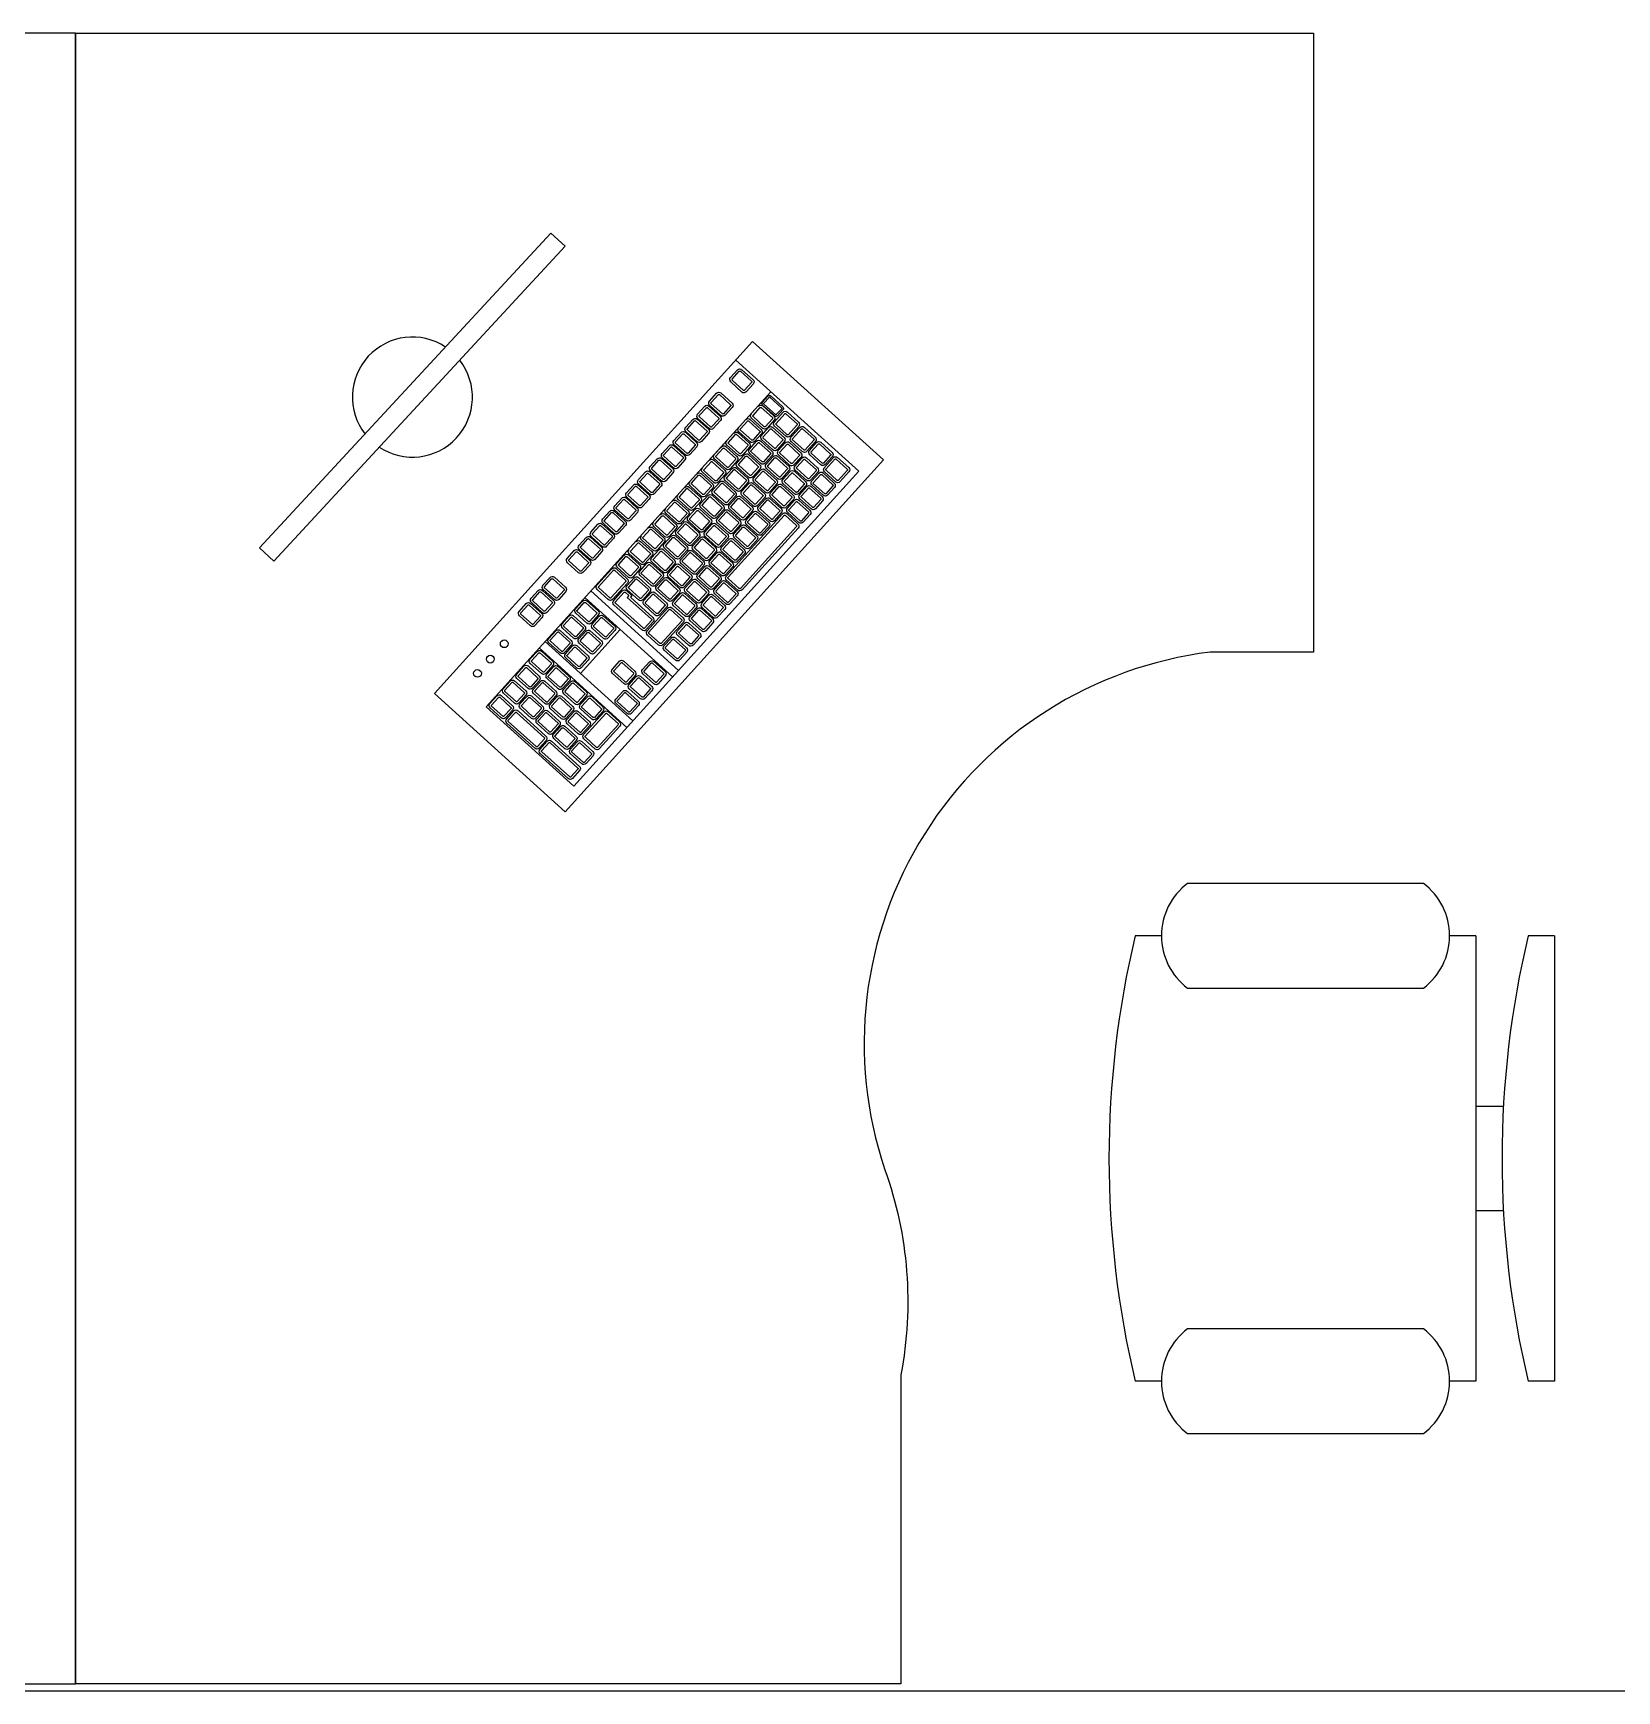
# Model space of a CAD drawing. Header units: millimetres. Extents: x -11 to 211, y -5 to 120.
# Drawn here: x 161.136 to 162.671, y 49.196 to 50.803 of the extents above; entities that cross this region are included whole.
import ezdxf

# ---------------------------------------------------------------- set-up
doc = ezdxf.new("R2010")
doc.units = ezdxf.units.MM
doc.header["$LTSCALE"] = 0.1
doc.header["$MEASUREMENT"] = 0
doc.linetypes.add('CONTINU', pattern=[0])
for name, color, linetype in [('A_EQPM', 8, 'CONTINUOUS'), ('A_EQPM_Mobilier', 150, 'CONTINUOUS'), ('A_MUR_CLOIS', 7, 'CONTINU')]:
    doc.layers.add(name, color=color, linetype=linetype)

# ---------------------------------------------------------------- blocks, each defined once
blk = doc.blocks.new('Chaise de bureau')
at = {"layer": 'A_EQPM', "linetype": 'Continuous'}
for p, q in [((-8.5, 0), (-8.5, -1)), ((-8.5, 0), (8.5, 0)), ((8.5, 0), (8.5, -1)), ((-2, -3), (-2, -1.9355)), ((2, -1.9576), (2, -3)), ((-8.5, -3), (-8.5, -4)), ((-8.5, -3), (8.5, -3)), ((8.5, -3), (8.5, -4)), ((-10.5, -5), (-10.5, -14)), ((-6.5, -14), (-6.5, -5)), ((6.5, -5), (6.5, -14)), ((10.5, -14), (10.5, -5)), ((-8.5, -15), (-8.5, -16)), ((8.5, -15), (8.5, -16))]:
    blk.add_line(p, q, dxfattribs=at)
for centre, radius, start, end in [((0, 34.625), 36.625, 256.5803, 283.4197), ((-8.5, -6.5), 2.5, 36.8699, 143.1301), ((8.5, -6.5), 2.5, 36.8699, 143.1301), ((-8.5, -12.5), 2.5, 216.8699, 323.1301), ((8.5, -12.5), 2.5, 216.8699, 323.1301), ((0, 19.625), 36.625, 256.5803, 283.4197)]:
    blk.add_arc(centre, radius, start, end, dxfattribs=at)

msp = doc.modelspace()

# ---------------------------------------------------------------- linework, layer by layer
at = {"layer": 'A_EQPM_Mobilier', "color": 8, "linetype": 'Continuous'}
for p, q in [((161.1769, 50.8028), (161.1769, 49.2028)), ((161.817, 50.4859), (161.9361, 50.3782)), ((161.5748, 50.1499), (161.851, 50.4552)), ((161.8079, 50.4492), (161.8078, 50.4491)), ((161.9361, 50.3782), (161.6599, 50.0729)), ((161.6763, 50.2621), (161.7614, 50.1851)), ((161.6706, 50.2558), (161.7557, 50.1788)), ((161.632, 50.2131), (161.7171, 50.1362)), ((161.6263, 50.2069), (161.7114, 50.1299)), ((161.6599, 50.0729), (161.5748, 50.1499))]:
    msp.add_line(p, q, dxfattribs=at)
for points in [[(160.0769, 50.2028, -0.474802), (160.3925, 49.701, 0.134676), (160.3769, 49.5024), (160.3769, 49.2028), (161.1769, 49.2028), (161.1769, 50.8028), (159.9769, 50.8028), (159.9769, 50.2028)], [(161.8228, 50.4766), (161.8336, 50.4669, -0.414214), (161.8338, 50.4627), (161.827, 50.4551, -0.414214), (161.8228, 50.4549), (161.812, 50.4647, -0.414214), (161.8118, 50.4689), (161.8186, 50.4764, -0.414214)], [(161.8214, 50.475), (161.8322, 50.4653, -0.414214), (161.8322, 50.4641), (161.8254, 50.4566, -0.414214), (161.8243, 50.4565), (161.8134, 50.4663, -0.414214), (161.8134, 50.4674), (161.8202, 50.475, -0.414214)], [(161.8024, 50.454), (161.8133, 50.4442, -0.414214), (161.8135, 50.44), (161.8066, 50.4325, -0.414214), (161.8024, 50.4322), (161.7916, 50.442, -0.414214), (161.7914, 50.4462), (161.7982, 50.4538, -0.414214)], [(161.7909, 50.4413), (161.8018, 50.4315, -0.414214), (161.802, 50.4273), (161.7951, 50.4197, -0.414214), (161.791, 50.4195), (161.7801, 50.4293, -0.414214), (161.7799, 50.4335), (161.7868, 50.4411, -0.414214)], [(161.7895, 50.4397), (161.8003, 50.4299, -0.414214), (161.8004, 50.4287), (161.7935, 50.4212, -0.414214), (161.7924, 50.4211), (161.7816, 50.4309, -0.414214), (161.7815, 50.4321), (161.7884, 50.4396, -0.414214)], [(161.801, 50.4524), (161.8118, 50.4426, -0.414214), (161.8119, 50.4414), (161.805, 50.4339, -0.414214), (161.8039, 50.4338), (161.7931, 50.4436, -0.414214), (161.793, 50.4448), (161.7998, 50.4523, -0.414214)], [(161.8416, 50.4398), (161.8524, 50.4301, -0.414214), (161.8524, 50.4289), (161.8456, 50.4214, -0.414214), (161.8445, 50.4213), (161.8337, 50.4311, -0.414214), (161.8336, 50.4322), (161.8404, 50.4398, -0.414214)], [(161.8511, 50.451), (161.8624, 50.4407, -0.414214), (161.8626, 50.4376), (161.8574, 50.4319, -0.414214), (161.8543, 50.4318), (161.8429, 50.442, -0.414214), (161.8428, 50.4452), (161.8479, 50.4508, -0.414214)], [(161.85, 50.4498), (161.8613, 50.4395, -0.414214), (161.8614, 50.4387), (161.8562, 50.433, -0.414214), (161.8554, 50.433), (161.844, 50.4432, -0.414214), (161.844, 50.4441), (161.8491, 50.4497, -0.414214)], [(161.7795, 50.4286), (161.7903, 50.4188, -0.414214), (161.7905, 50.4146), (161.7837, 50.407, -0.414214), (161.7795, 50.4068), (161.7686, 50.4166, -0.414214), (161.7684, 50.4208), (161.7753, 50.4283, -0.414214)], [(161.778, 50.427), (161.7888, 50.4172, -0.414214), (161.7889, 50.416), (161.7821, 50.4085, -0.414214), (161.7809, 50.4084), (161.7701, 50.4182, -0.414214), (161.77, 50.4194), (161.7769, 50.4269, -0.414214)], [(161.8294, 50.4268), (161.8402, 50.4171, -0.414214), (161.8402, 50.4159), (161.8334, 50.4084, -0.414214), (161.8323, 50.4083), (161.8214, 50.4181, -0.414214), (161.8214, 50.4192), (161.8282, 50.4268, -0.414214)], [(161.8529, 50.4206), (161.8637, 50.4108, -0.414214), (161.8639, 50.4066), (161.8571, 50.399, -0.414214), (161.8529, 50.3988), (161.8421, 50.4086, -0.414214), (161.8419, 50.4128), (161.8487, 50.4204, -0.414214)], [(161.8669, 50.4355), (161.8777, 50.4258, -0.414214), (161.8779, 50.4216), (161.8695, 50.4122, -0.414214), (161.8653, 50.412), (161.8545, 50.4218, -0.414214), (161.8543, 50.426), (161.8627, 50.4353, -0.414214)], [(161.8654, 50.4339), (161.8763, 50.4242, -0.414214), (161.8763, 50.423), (161.8679, 50.4137, -0.414214), (161.8667, 50.4136), (161.8559, 50.4234, -0.414214), (161.8559, 50.4245), (161.8643, 50.4339, -0.414214)], [(161.8831, 50.4208), (161.8939, 50.4111, -0.414214), (161.8942, 50.4069), (161.8856, 50.3974, -0.414214), (161.8814, 50.3972), (161.8706, 50.407, -0.414214), (161.8704, 50.4112), (161.8789, 50.4206, -0.414214)], [(161.768, 50.4159), (161.7788, 50.4061, -0.414214), (161.779, 50.4019), (161.7722, 50.3943, -0.414214), (161.768, 50.3941), (161.7572, 50.4039, -0.414214), (161.7569, 50.4081), (161.7638, 50.4156, -0.414214)], [(161.7665, 50.4143), (161.7773, 50.4045, -0.414214), (161.7774, 50.4033), (161.7706, 50.3958, -0.414214), (161.7694, 50.3957), (161.7586, 50.4055, -0.414214), (161.7585, 50.4066), (161.7654, 50.4142, -0.414214)], [(161.8177, 50.4138), (161.8285, 50.404, -0.414214), (161.8285, 50.4028), (161.8217, 50.3953, -0.414214), (161.8206, 50.3952), (161.8098, 50.405, -0.414214), (161.8097, 50.4061), (161.8165, 50.4137, -0.414214)], [(161.8412, 50.4074), (161.852, 50.3976, -0.414214), (161.8522, 50.3935), (161.8454, 50.3859, -0.414214), (161.8412, 50.3857), (161.8304, 50.3955, -0.414214), (161.8302, 50.3997), (161.837, 50.4072, -0.414214)], [(161.8397, 50.4058), (161.8505, 50.396, -0.414214), (161.8506, 50.3949), (161.8438, 50.3874, -0.414214), (161.8426, 50.3873), (161.8318, 50.3971, -0.414214), (161.8318, 50.3982), (161.8386, 50.4058, -0.414214)], [(161.8515, 50.419), (161.8623, 50.4092, -0.414214), (161.8623, 50.408), (161.8555, 50.4005, -0.414214), (161.8544, 50.4004), (161.8435, 50.4102, -0.414214), (161.8435, 50.4114), (161.8503, 50.4189, -0.414214)], [(161.8691, 50.4059), (161.88, 50.3961, -0.414214), (161.8802, 50.3919), (161.8733, 50.3844, -0.414214), (161.8691, 50.3841), (161.8583, 50.3939, -0.414214), (161.8581, 50.3981), (161.8649, 50.4057, -0.414214)], [(161.8817, 50.4192), (161.8925, 50.4095, -0.414214), (161.8926, 50.4083), (161.884, 50.3989, -0.414214), (161.8829, 50.3988), (161.872, 50.4086, -0.414214), (161.872, 50.4097), (161.8805, 50.4192, -0.414214)], [(161.8994, 50.4062), (161.9102, 50.3964, -0.414214), (161.9104, 50.3922), (161.9036, 50.3846, -0.414214), (161.8994, 50.3844), (161.8886, 50.3942, -0.414214), (161.8884, 50.3984), (161.8952, 50.4059, -0.414214)], [(161.8979, 50.4046), (161.9087, 50.3948, -0.414214), (161.9088, 50.3936), (161.902, 50.3861, -0.414214), (161.9008, 50.386), (161.89, 50.3958, -0.414214), (161.89, 50.397), (161.8968, 50.4045, -0.414214)], [(161.745, 50.3904), (161.7558, 50.3807, -0.414214), (161.756, 50.3765), (161.7492, 50.3689, -0.414214), (161.745, 50.3687), (161.7342, 50.3785, -0.414214), (161.734, 50.3827), (161.7408, 50.3902, -0.414214)], [(161.7435, 50.3888), (161.7543, 50.3791, -0.414214), (161.7544, 50.3779), (161.7476, 50.3704, -0.414214), (161.7464, 50.3703), (161.7356, 50.3801, -0.414214), (161.7356, 50.3812), (161.7424, 50.3888, -0.414214)], [(161.7565, 50.4031), (161.7673, 50.3934, -0.414214), (161.7675, 50.3892), (161.7607, 50.3816, -0.414214), (161.7565, 50.3814), (161.7457, 50.3912, -0.414214), (161.7455, 50.3954), (161.7523, 50.4029, -0.414214)], [(161.755, 50.4015), (161.7658, 50.3918, -0.414214), (161.7659, 50.3906), (161.7591, 50.3831, -0.414214), (161.7579, 50.383), (161.7471, 50.3928, -0.414214), (161.7471, 50.3939), (161.7539, 50.4015, -0.414214)], [(161.8072, 50.4021), (161.818, 50.3924, -0.414214), (161.8182, 50.3882), (161.8114, 50.3806, -0.414214), (161.8072, 50.3804), (161.7964, 50.3902, -0.414214), (161.7961, 50.3944), (161.803, 50.4019, -0.414214)], [(161.8057, 50.4005), (161.8165, 50.3908, -0.414214), (161.8166, 50.3896), (161.8098, 50.3821, -0.414214), (161.8086, 50.382), (161.7978, 50.3918, -0.414214), (161.7977, 50.3929), (161.8046, 50.4005, -0.414214)], [(161.8293, 50.3943), (161.8401, 50.3845, -0.414214), (161.8403, 50.3803), (161.8335, 50.3727, -0.414214), (161.8293, 50.3725), (161.8184, 50.3823, -0.414214), (161.8182, 50.3865), (161.8251, 50.394, -0.414214)], [(161.8278, 50.3927), (161.8386, 50.3829, -0.414214), (161.8387, 50.3817), (161.8319, 50.3742, -0.414214), (161.8307, 50.3741), (161.8199, 50.3839, -0.414214), (161.8198, 50.385), (161.8267, 50.3926, -0.414214)], [(161.8574, 50.3927), (161.8682, 50.383, -0.414214), (161.8684, 50.3788), (161.8616, 50.3712, -0.414214), (161.8574, 50.371), (161.8466, 50.3808, -0.414214), (161.8464, 50.385), (161.8532, 50.3925, -0.414214)], [(161.856, 50.3911), (161.8668, 50.3814, -0.414214), (161.8668, 50.3802), (161.86, 50.3727, -0.414214), (161.8589, 50.3726), (161.8481, 50.3824, -0.414214), (161.848, 50.3835), (161.8548, 50.3911, -0.414214)], [(161.8677, 50.4043), (161.8785, 50.3945, -0.414214), (161.8786, 50.3933), (161.8717, 50.3858, -0.414214), (161.8706, 50.3857), (161.8598, 50.3955, -0.414214), (161.8597, 50.3967), (161.8665, 50.4042, -0.414214)], [(161.8854, 50.3912), (161.8962, 50.3814, -0.414214), (161.8964, 50.3772), (161.8896, 50.3697, -0.414214), (161.8854, 50.3695), (161.8746, 50.3792, -0.414214), (161.8744, 50.3834), (161.8812, 50.391, -0.414214)], [(161.8839, 50.3896), (161.8947, 50.3798, -0.414214), (161.8948, 50.3787), (161.888, 50.3711, -0.414214), (161.8868, 50.3711), (161.876, 50.3808, -0.414214), (161.876, 50.382), (161.8828, 50.3895, -0.414214)], [(161.9156, 50.3915), (161.9264, 50.3817, -0.414214), (161.9266, 50.3775), (161.9179, 50.3679, -0.414214), (161.9138, 50.3677), (161.9029, 50.3775, -0.414214), (161.9027, 50.3816), (161.9114, 50.3913, -0.414214)], [(161.9142, 50.3899), (161.925, 50.3801, -0.414214), (161.925, 50.3789), (161.9163, 50.3693, -0.414214), (161.9152, 50.3693), (161.9044, 50.3791, -0.414214), (161.9043, 50.3802), (161.913, 50.3898, -0.414214)], [(161.7335, 50.3777), (161.7443, 50.368, -0.414214), (161.7445, 50.3638), (161.7377, 50.3562, -0.414214), (161.7335, 50.356), (161.7227, 50.3658, -0.414214), (161.7225, 50.37), (161.7293, 50.3775, -0.414214)], [(161.732, 50.3761), (161.7429, 50.3664, -0.414214), (161.7429, 50.3652), (161.7361, 50.3577, -0.414214), (161.7349, 50.3576), (161.7241, 50.3674, -0.414214), (161.7241, 50.3685), (161.7309, 50.3761, -0.414214)], [(161.7821, 50.3742), (161.7929, 50.3644, -0.414214), (161.7929, 50.3633), (161.7861, 50.3558, -0.414214), (161.785, 50.3557), (161.7742, 50.3655, -0.414214), (161.7741, 50.3666), (161.7809, 50.3742, -0.414214)], [(161.794, 50.3874), (161.8048, 50.3777, -0.414214), (161.8049, 50.3765), (161.7981, 50.369, -0.414214), (161.7969, 50.3689), (161.7861, 50.3787, -0.414214), (161.7861, 50.3798), (161.7929, 50.3874, -0.414214)], [(161.8175, 50.3811), (161.8283, 50.3713, -0.414214), (161.8286, 50.3671), (161.8217, 50.3596, -0.414214), (161.8175, 50.3594), (161.8067, 50.3692, -0.414214), (161.8065, 50.3734), (161.8133, 50.3809, -0.414214)], [(161.8161, 50.3795), (161.8269, 50.3697, -0.414214), (161.827, 50.3686), (161.8201, 50.361, -0.414214), (161.819, 50.361), (161.8082, 50.3708, -0.414214), (161.8081, 50.3719), (161.8149, 50.3795, -0.414214)], [(161.8455, 50.3796), (161.8563, 50.3698, -0.414214), (161.8565, 50.3656), (161.8497, 50.358, -0.414214), (161.8455, 50.3578), (161.8347, 50.3676, -0.414214), (161.8345, 50.3718), (161.8413, 50.3794, -0.414214)], [(161.844, 50.378), (161.8549, 50.3682, -0.414214), (161.8549, 50.367), (161.8481, 50.3595, -0.414214), (161.8469, 50.3594), (161.8361, 50.3692, -0.414214), (161.8361, 50.3704), (161.8429, 50.3779, -0.414214)], [(161.8737, 50.3781), (161.8845, 50.3683, -0.414214), (161.8847, 50.3641), (161.8779, 50.3565, -0.414214), (161.8737, 50.3563), (161.8628, 50.3661, -0.414214), (161.8626, 50.3703), (161.8695, 50.3778, -0.414214)], [(161.8722, 50.3764), (161.883, 50.3667, -0.414214), (161.8831, 50.3655), (161.8763, 50.358, -0.414214), (161.8751, 50.3579), (161.8643, 50.3677, -0.414214), (161.8642, 50.3688), (161.8711, 50.3764, -0.414214)], [(161.9016, 50.3765), (161.9124, 50.3667, -0.414214), (161.9126, 50.3625), (161.9058, 50.355, -0.414214), (161.9016, 50.3548), (161.8908, 50.3645, -0.414214), (161.8906, 50.3687), (161.8974, 50.3763, -0.414214)], [(161.9002, 50.3749), (161.911, 50.3651, -0.414214), (161.911, 50.364), (161.9042, 50.3564, -0.414214), (161.9031, 50.3564), (161.8923, 50.3661, -0.414214), (161.8922, 50.3673), (161.899, 50.3748, -0.414214)], [(161.722, 50.365), (161.7328, 50.3553, -0.414214), (161.733, 50.3511), (161.7262, 50.3435, -0.414214), (161.722, 50.3433), (161.7112, 50.3531, -0.414214), (161.711, 50.3573), (161.7178, 50.3648, -0.414214)], [(161.7205, 50.3634), (161.7314, 50.3536, -0.414214), (161.7314, 50.3525), (161.7246, 50.345, -0.414214), (161.7234, 50.3449), (161.7126, 50.3547, -0.414214), (161.7126, 50.3558), (161.7194, 50.3634, -0.414214)], [(161.7704, 50.3611), (161.7812, 50.3514, -0.414214), (161.7813, 50.3502), (161.7744, 50.3427, -0.414214), (161.7733, 50.3426), (161.7625, 50.3524, -0.414214), (161.7624, 50.3535), (161.7692, 50.3611, -0.414214)], [(161.8056, 50.3679), (161.8164, 50.3582, -0.414214), (161.8166, 50.354), (161.8098, 50.3464, -0.414214), (161.8056, 50.3462), (161.7948, 50.356, -0.414214), (161.7946, 50.3602), (161.8014, 50.3677, -0.414214)], [(161.8042, 50.3663), (161.815, 50.3566, -0.414214), (161.815, 50.3554), (161.8082, 50.3479, -0.414214), (161.8071, 50.3478), (161.7963, 50.3576, -0.414214), (161.7962, 50.3587), (161.803, 50.3663, -0.414214)], [(161.8338, 50.3664), (161.8446, 50.3567, -0.414214), (161.8448, 50.3525), (161.838, 50.3449, -0.414214), (161.8338, 50.3447), (161.823, 50.3545, -0.414214), (161.8228, 50.3587), (161.8296, 50.3662, -0.414214)], [(161.8323, 50.3648), (161.8431, 50.355, -0.414214), (161.8432, 50.3539), (161.8364, 50.3464, -0.414214), (161.8352, 50.3463), (161.8244, 50.3561, -0.414214), (161.8244, 50.3572), (161.8312, 50.3648, -0.414214)], [(161.8617, 50.3649), (161.8726, 50.3551, -0.414214), (161.8728, 50.3509), (161.8659, 50.3434, -0.414214), (161.8617, 50.3431), (161.8509, 50.3529, -0.414214), (161.8507, 50.3571), (161.8575, 50.3647, -0.414214)], [(161.8603, 50.3633), (161.8711, 50.3535, -0.414214), (161.8712, 50.3524), (161.8643, 50.3448, -0.414214), (161.8632, 50.3447), (161.8524, 50.3545, -0.414214), (161.8523, 50.3557), (161.8591, 50.3632, -0.414214)], [(161.8899, 50.3634), (161.9007, 50.3536, -0.414214), (161.9009, 50.3494), (161.8941, 50.3418, -0.414214), (161.8899, 50.3416), (161.8791, 50.3514, -0.414214), (161.8789, 50.3556), (161.8857, 50.3632, -0.414214)], [(161.8884, 50.3618), (161.8993, 50.352, -0.414214), (161.8993, 50.3508), (161.8925, 50.3433, -0.414214), (161.8914, 50.3432), (161.8805, 50.353, -0.414214), (161.8805, 50.3542), (161.8873, 50.3617, -0.414214)], [(161.699, 50.3396), (161.7098, 50.3298, -0.414214), (161.71, 50.3256), (161.7032, 50.3181, -0.414214), (161.699, 50.3179), (161.6882, 50.3277, -0.414214), (161.688, 50.3319), (161.6948, 50.3394, -0.414214)], [(161.7105, 50.3523), (161.7213, 50.3425, -0.414214), (161.7215, 50.3383), (161.7147, 50.3308, -0.414214), (161.7105, 50.3306), (161.6997, 50.3404, -0.414214), (161.6995, 50.3446), (161.7063, 50.3521, -0.414214)], [(161.7091, 50.3507), (161.7199, 50.3409, -0.414214), (161.7199, 50.3398), (161.7131, 50.3323, -0.414214), (161.712, 50.3322), (161.7011, 50.342, -0.414214), (161.7011, 50.3431), (161.7079, 50.3507, -0.414214)], [(161.7584, 50.3479), (161.7692, 50.3381, -0.414214), (161.7693, 50.337), (161.7625, 50.3294, -0.414214), (161.7613, 50.3294), (161.7505, 50.3392, -0.414214), (161.7505, 50.3403), (161.7573, 50.3479, -0.414214)], [(161.7817, 50.3416), (161.7926, 50.3318, -0.414214), (161.7928, 50.3276), (161.7859, 50.32, -0.414214), (161.7818, 50.3198), (161.7709, 50.3296, -0.414214), (161.7707, 50.3338), (161.7776, 50.3414, -0.414214)], [(161.7939, 50.3548), (161.8047, 50.345, -0.414214), (161.8049, 50.3408), (161.7981, 50.3333, -0.414214), (161.7939, 50.3331), (161.7831, 50.3429, -0.414214), (161.7829, 50.3471), (161.7897, 50.3546, -0.414214)], [(161.7924, 50.3532), (161.8032, 50.3434, -0.414214), (161.8033, 50.3423), (161.7965, 50.3347, -0.414214), (161.7953, 50.3347), (161.7845, 50.3445, -0.414214), (161.7845, 50.3456), (161.7913, 50.3532, -0.414214)], [(161.8101, 50.3401), (161.8209, 50.3303, -0.414214), (161.8211, 50.3261), (161.8143, 50.3186, -0.414214), (161.8101, 50.3184), (161.7993, 50.3282, -0.414214), (161.7991, 50.3324), (161.8059, 50.3399, -0.414214)], [(161.8219, 50.3533), (161.8327, 50.3435, -0.414214), (161.8329, 50.3393), (161.8261, 50.3317, -0.414214), (161.8219, 50.3315), (161.811, 50.3413, -0.414214), (161.8108, 50.3455), (161.8177, 50.353, -0.414214)], [(161.8204, 50.3517), (161.8312, 50.3419, -0.414214), (161.8313, 50.3407), (161.8244, 50.3332, -0.414214), (161.8233, 50.3331), (161.8125, 50.3429, -0.414214), (161.8124, 50.3441), (161.8193, 50.3516, -0.414214)], [(161.85, 50.3517), (161.8608, 50.342, -0.414214), (161.861, 50.3378), (161.8542, 50.3302, -0.414214), (161.85, 50.33), (161.8392, 50.3398, -0.414214), (161.839, 50.344), (161.8458, 50.3515, -0.414214)], [(161.8486, 50.3501), (161.8594, 50.3404, -0.414214), (161.8594, 50.3392), (161.8526, 50.3317, -0.414214), (161.8515, 50.3316), (161.8407, 50.3414, -0.414214), (161.8406, 50.3425), (161.8474, 50.3501, -0.414214)], [(161.878, 50.3502), (161.8888, 50.3404, -0.414214), (161.889, 50.3362), (161.8822, 50.3287, -0.414214), (161.878, 50.3285), (161.8672, 50.3382, -0.414214), (161.867, 50.3424), (161.8738, 50.35, -0.414214)], [(161.8765, 50.3486), (161.8873, 50.3388, -0.414214), (161.8874, 50.3377), (161.8806, 50.3301, -0.414214), (161.8794, 50.3301), (161.8686, 50.3398, -0.414214), (161.8686, 50.341), (161.8754, 50.3485, -0.414214)], [(161.6875, 50.3269), (161.6983, 50.3171, -0.414214), (161.6985, 50.3129), (161.6917, 50.3054, -0.414214), (161.6875, 50.3052), (161.6767, 50.315, -0.414214), (161.6765, 50.3192), (161.6833, 50.3267, -0.414214)], [(161.6861, 50.3253), (161.6969, 50.3155, -0.414214), (161.6969, 50.3144), (161.6901, 50.3068, -0.414214), (161.689, 50.3068), (161.6782, 50.3166, -0.414214), (161.6781, 50.3177), (161.6849, 50.3253, -0.414214)], [(161.6976, 50.338), (161.7084, 50.3282, -0.414214), (161.7084, 50.3271), (161.7016, 50.3195, -0.414214), (161.7005, 50.3195), (161.6897, 50.3293, -0.414214), (161.6896, 50.3304), (161.6964, 50.338, -0.414214)], [(161.7467, 50.3348), (161.7575, 50.325, -0.414214), (161.7576, 50.3239), (161.7508, 50.3164, -0.414214), (161.7496, 50.3163), (161.7388, 50.3261, -0.414214), (161.7388, 50.3272), (161.7456, 50.3348, -0.414214)], [(161.7703, 50.3286), (161.7811, 50.3188, -0.414214), (161.7813, 50.3146), (161.7745, 50.307, -0.414214), (161.7703, 50.3068), (161.7595, 50.3166, -0.414214), (161.7593, 50.3208), (161.7661, 50.3283, -0.414214)], [(161.7688, 50.3269), (161.7796, 50.3172, -0.414214), (161.7797, 50.316), (161.7729, 50.3085, -0.414214), (161.7717, 50.3084), (161.7609, 50.3182, -0.414214), (161.7609, 50.3193), (161.7677, 50.3269, -0.414214)], [(161.7803, 50.34), (161.7911, 50.3302, -0.414214), (161.7912, 50.329), (161.7843, 50.3215, -0.414214), (161.7832, 50.3214), (161.7724, 50.3312, -0.414214), (161.7723, 50.3324), (161.7792, 50.3399, -0.414214)], [(161.798, 50.3269), (161.8088, 50.3171, -0.414214), (161.809, 50.3129), (161.8022, 50.3054, -0.414214), (161.798, 50.3051), (161.7872, 50.3149, -0.414214), (161.787, 50.3191), (161.7938, 50.3267, -0.414214)], [(161.7965, 50.3253), (161.8074, 50.3155, -0.414214), (161.8074, 50.3143), (161.8006, 50.3068, -0.414214), (161.7994, 50.3067), (161.7886, 50.3165, -0.414214), (161.7886, 50.3177), (161.7954, 50.3252, -0.414214)], [(161.8087, 50.3385), (161.8195, 50.3287, -0.414214), (161.8195, 50.3276), (161.8127, 50.3201, -0.414214), (161.8116, 50.32), (161.8008, 50.3298, -0.414214), (161.8007, 50.3309), (161.8075, 50.3385, -0.414214)], [(161.8663, 50.3371), (161.8771, 50.3273, -0.414214), (161.8773, 50.3231), (161.823, 50.2631, -0.414214), (161.8188, 50.2629), (161.808, 50.2727, -0.414214), (161.8078, 50.2769), (161.8621, 50.3368, -0.414214)], [(161.8648, 50.3355), (161.8756, 50.3257, -0.414214), (161.8757, 50.3245), (161.8214, 50.2645, -0.414214), (161.8203, 50.2645), (161.8095, 50.2743, -0.414214), (161.8094, 50.2754), (161.8637, 50.3354, -0.414214)], [(161.8264, 50.3254), (161.8372, 50.3157, -0.414214), (161.8374, 50.3115), (161.8306, 50.3039, -0.414214), (161.8264, 50.3037), (161.8156, 50.3135, -0.414214), (161.8153, 50.3177), (161.8222, 50.3252, -0.414214)], [(161.8381, 50.3386), (161.8489, 50.3288, -0.414214), (161.8491, 50.3246), (161.8423, 50.317, -0.414214), (161.8381, 50.3168), (161.8273, 50.3266, -0.414214), (161.8271, 50.3308), (161.8339, 50.3384, -0.414214)], [(161.8366, 50.337), (161.8475, 50.3272, -0.414214), (161.8475, 50.326), (161.8407, 50.3185, -0.414214), (161.8395, 50.3184), (161.8287, 50.3282, -0.414214), (161.8287, 50.3294), (161.8355, 50.3369, -0.414214)], [(161.676, 50.3142), (161.6868, 50.3044, -0.414214), (161.6871, 50.3002), (161.6802, 50.2927, -0.414214), (161.676, 50.2925), (161.6652, 50.3023, -0.414214), (161.665, 50.3064), (161.6718, 50.314, -0.414214)], [(161.6746, 50.3126), (161.6854, 50.3028, -0.414214), (161.6855, 50.3017), (161.6786, 50.2941, -0.414214), (161.6775, 50.2941), (161.6667, 50.3039, -0.414214), (161.6666, 50.305), (161.6734, 50.3125, -0.414214)], [(161.7231, 50.3085), (161.7339, 50.2987, -0.414214), (161.734, 50.2976), (161.7271, 50.29, -0.414214), (161.726, 50.29), (161.7152, 50.2998, -0.414214), (161.7151, 50.3009), (161.7219, 50.3085, -0.414214)], [(161.7351, 50.3217), (161.7459, 50.312, -0.414214), (161.7459, 50.3108), (161.7391, 50.3033, -0.414214), (161.738, 50.3032), (161.7271, 50.313, -0.414214), (161.7271, 50.3141), (161.7339, 50.3217, -0.414214)], [(161.7586, 50.3154), (161.7694, 50.3056, -0.414214), (161.7696, 50.3014), (161.7628, 50.2939, -0.414214), (161.7586, 50.2937), (161.7477, 50.3035, -0.414214), (161.7475, 50.3077), (161.7544, 50.3152, -0.414214)], [(161.7571, 50.3138), (161.7679, 50.304, -0.414214), (161.768, 50.3029), (161.7612, 50.2953, -0.414214), (161.76, 50.2953), (161.7492, 50.3051, -0.414214), (161.7491, 50.3062), (161.756, 50.3138, -0.414214)], [(161.7865, 50.3139), (161.7973, 50.3041, -0.414214), (161.7975, 50.2999), (161.7907, 50.2923, -0.414214), (161.7865, 50.2921), (161.7757, 50.3019, -0.414214), (161.7755, 50.3061), (161.7823, 50.3137, -0.414214)], [(161.7851, 50.3123), (161.7959, 50.3025, -0.414214), (161.7959, 50.3013), (161.7891, 50.2938, -0.414214), (161.788, 50.2937), (161.7772, 50.3035, -0.414214), (161.7771, 50.3047), (161.7839, 50.3122, -0.414214)], [(161.8142, 50.3122), (161.825, 50.3024, -0.414214), (161.8253, 50.2982), (161.8184, 50.2907, -0.414214), (161.8142, 50.2905), (161.8034, 50.3002, -0.414214), (161.8032, 50.3044), (161.81, 50.312, -0.414214)], [(161.8128, 50.3106), (161.8236, 50.3008, -0.414214), (161.8237, 50.2997), (161.8168, 50.2921, -0.414214), (161.8157, 50.2921), (161.8049, 50.3018, -0.414214), (161.8048, 50.303), (161.8116, 50.3105, -0.414214)], [(161.8249, 50.3238), (161.8357, 50.3141, -0.414214), (161.8358, 50.3129), (161.829, 50.3054, -0.414214), (161.8278, 50.3053), (161.817, 50.3151, -0.414214), (161.817, 50.3162), (161.8238, 50.3238, -0.414214)], [(161.6645, 50.3015), (161.6754, 50.2917, -0.414214), (161.6756, 50.2875), (161.6687, 50.28, -0.414214), (161.6645, 50.2798), (161.6537, 50.2895, -0.414214), (161.6535, 50.2937), (161.6603, 50.3013, -0.414214)], [(161.6631, 50.2999), (161.6739, 50.2901, -0.414214), (161.674, 50.289), (161.6671, 50.2814, -0.414214), (161.666, 50.2814), (161.6552, 50.2912, -0.414214), (161.6551, 50.2923), (161.6619, 50.2998, -0.414214)], [(161.7129, 50.297), (161.7237, 50.2873, -0.414214), (161.7239, 50.2831), (161.7171, 50.2755, -0.414214), (161.7129, 50.2753), (161.702, 50.2851, -0.414214), (161.7018, 50.2893), (161.7087, 50.2968, -0.414214)], [(161.7114, 50.2954), (161.7222, 50.2857, -0.414214), (161.7223, 50.2845), (161.7155, 50.277, -0.414214), (161.7143, 50.2769), (161.7035, 50.2867, -0.414214), (161.7034, 50.2878), (161.7103, 50.2954, -0.414214)], [(161.7464, 50.3022), (161.7572, 50.2924, -0.414214), (161.7574, 50.2882), (161.7506, 50.2806, -0.414214), (161.7464, 50.2804), (161.7356, 50.2902, -0.414214), (161.7354, 50.2944), (161.7422, 50.302, -0.414214)], [(161.745, 50.3006), (161.7558, 50.2908, -0.414214), (161.7558, 50.2896), (161.749, 50.2821, -0.414214), (161.7479, 50.282), (161.7371, 50.2918, -0.414214), (161.737, 50.293), (161.7438, 50.3005, -0.414214)], [(161.7748, 50.3007), (161.7856, 50.2909, -0.414214), (161.7858, 50.2868), (161.779, 50.2792, -0.414214), (161.7748, 50.279), (161.764, 50.2888, -0.414214), (161.7638, 50.293), (161.7706, 50.3005, -0.414214)], [(161.7733, 50.2991), (161.7842, 50.2893, -0.414214), (161.7842, 50.2882), (161.7774, 50.2807, -0.414214), (161.7762, 50.2806), (161.7654, 50.2904, -0.414214), (161.7654, 50.2915), (161.7722, 50.2991, -0.414214)], [(161.8028, 50.2992), (161.8136, 50.2894, -0.414214), (161.8138, 50.2852), (161.807, 50.2777, -0.414214), (161.8028, 50.2774), (161.792, 50.2872, -0.414214), (161.7917, 50.2914), (161.7986, 50.299, -0.414214)], [(161.8013, 50.2976), (161.8121, 50.2878, -0.414214), (161.8122, 50.2866), (161.8054, 50.2791, -0.414214), (161.8042, 50.279), (161.7934, 50.2888, -0.414214), (161.7933, 50.29), (161.8002, 50.2975, -0.414214)], [(161.641, 50.2754), (161.6518, 50.2657, -0.414214), (161.652, 50.2615), (161.6452, 50.2539, -0.414214), (161.641, 50.2537), (161.6302, 50.2635, -0.414214), (161.63, 50.2677), (161.6368, 50.2752, -0.414214)], [(161.7009, 50.2838), (161.7117, 50.274, -0.414214), (161.7119, 50.2698), (161.6975, 50.2539, -0.414214), (161.6933, 50.2537), (161.6825, 50.2635, -0.414214), (161.6823, 50.2677), (161.6967, 50.2836, -0.414214)], [(161.6994, 50.2822), (161.7103, 50.2724, -0.414214), (161.7103, 50.2713), (161.6959, 50.2554, -0.414214), (161.6948, 50.2553), (161.684, 50.2651, -0.414214), (161.6839, 50.2662), (161.6983, 50.2822, -0.414214)], [(161.7349, 50.2891), (161.7457, 50.2793, -0.414214), (161.7459, 50.2751), (161.7391, 50.2676, -0.414214), (161.7349, 50.2674), (161.7241, 50.2772, -0.414214), (161.7239, 50.2814), (161.7307, 50.2889, -0.414214)], [(161.7335, 50.2875), (161.7443, 50.2777, -0.414214), (161.7443, 50.2766), (161.7375, 50.269, -0.414214), (161.7364, 50.269), (161.7255, 50.2788, -0.414214), (161.7255, 50.2799), (161.7323, 50.2874, -0.414214)], [(161.7627, 50.2875), (161.7735, 50.2777, -0.414214), (161.7737, 50.2735), (161.7669, 50.266, -0.414214), (161.7627, 50.2657), (161.7518, 50.2755, -0.414214), (161.7516, 50.2797), (161.7585, 50.2873, -0.414214)], [(161.7612, 50.2859), (161.772, 50.2761, -0.414214), (161.7721, 50.275), (161.7653, 50.2674, -0.414214), (161.7641, 50.2673), (161.7533, 50.2771, -0.414214), (161.7532, 50.2783), (161.7601, 50.2858, -0.414214)], [(161.791, 50.286), (161.8018, 50.2763, -0.414214), (161.8021, 50.2721), (161.7952, 50.2645, -0.414214), (161.791, 50.2643), (161.7802, 50.2741, -0.414214), (161.78, 50.2783), (161.7868, 50.2858, -0.414214)], [(161.7896, 50.2844), (161.8004, 50.2747, -0.414214), (161.8005, 50.2735), (161.7936, 50.266, -0.414214), (161.7925, 50.2659), (161.7817, 50.2757, -0.414214), (161.7816, 50.2768), (161.7884, 50.2844, -0.414214)], [(161.6295, 50.2627), (161.6403, 50.253, -0.414214), (161.6405, 50.2488), (161.6337, 50.2412, -0.414214), (161.6295, 50.241), (161.6187, 50.2508, -0.414214), (161.6185, 50.255), (161.6253, 50.2625, -0.414214)], [(161.628, 50.2611), (161.6388, 50.2514, -0.414214), (161.6389, 50.2502), (161.6321, 50.2427, -0.414214), (161.6309, 50.2426), (161.6201, 50.2524, -0.414214), (161.6201, 50.2535), (161.6269, 50.2611, -0.414214)], [(161.6395, 50.2738), (161.6503, 50.2641, -0.414214), (161.6504, 50.2629), (161.6436, 50.2554, -0.414214), (161.6424, 50.2553), (161.6316, 50.2651, -0.414214), (161.6316, 50.2662), (161.6384, 50.2738, -0.414214)], [(161.711, 50.2624), (161.7162, 50.2577), (161.7147, 50.2561), (161.7366, 50.2363, -0.414214), (161.7368, 50.2321), (161.73, 50.2246, -0.414214), (161.7258, 50.2243), (161.6988, 50.2488, -0.414214), (161.6986, 50.253), (161.7068, 50.2622, -0.414214)], [(161.7096, 50.2608), (161.7131, 50.2576), (161.7117, 50.2559), (161.7352, 50.2347, -0.414214), (161.7352, 50.2336), (161.7284, 50.226, -0.414214), (161.7273, 50.2259), (161.7002, 50.2504, -0.414214), (161.7002, 50.2516), (161.7084, 50.2607, -0.414214)], [(161.7226, 50.2751), (161.7334, 50.2653, -0.414214), (161.7336, 50.2611), (161.7268, 50.2536, -0.414214), (161.7226, 50.2534), (161.7117, 50.2632, -0.414214), (161.7115, 50.2674), (161.7184, 50.2749, -0.414214)], [(161.7211, 50.2735), (161.7319, 50.2637, -0.414214), (161.732, 50.2626), (161.7252, 50.255, -0.414214), (161.724, 50.255), (161.7132, 50.2648, -0.414214), (161.7131, 50.2659), (161.72, 50.2735, -0.414214)], [(161.7388, 50.2604), (161.7496, 50.2506, -0.414214), (161.7498, 50.2464), (161.743, 50.2389, -0.414214), (161.7388, 50.2387), (161.728, 50.2485, -0.414214), (161.7278, 50.2527), (161.7346, 50.2602, -0.414214)], [(161.7512, 50.2744), (161.762, 50.2646, -0.414214), (161.7622, 50.2604), (161.7553, 50.2529, -0.414214), (161.7512, 50.2527), (161.7403, 50.2625, -0.414214), (161.7401, 50.2667), (161.747, 50.2742, -0.414214)], [(161.7497, 50.2728), (161.7605, 50.263, -0.414214), (161.7606, 50.2619), (161.7537, 50.2543, -0.414214), (161.7526, 50.2543), (161.7418, 50.2641, -0.414214), (161.7417, 50.2652), (161.7486, 50.2728, -0.414214)], [(161.7674, 50.2597), (161.7782, 50.25, -0.414214), (161.7784, 50.2458), (161.7716, 50.2382, -0.414214), (161.7674, 50.238), (161.7566, 50.2478, -0.414214), (161.7564, 50.252), (161.7632, 50.2595, -0.414214)], [(161.7789, 50.2728), (161.7897, 50.263, -0.414214), (161.7899, 50.2588), (161.7831, 50.2513, -0.414214), (161.7789, 50.2511), (161.7681, 50.2608, -0.414214), (161.7679, 50.265), (161.7747, 50.2726, -0.414214)], [(161.7774, 50.2712), (161.7883, 50.2614, -0.414214), (161.7883, 50.2603), (161.7815, 50.2527, -0.414214), (161.7804, 50.2527), (161.7695, 50.2624, -0.414214), (161.7695, 50.2636), (161.7763, 50.2711, -0.414214)], [(161.8073, 50.2714), (161.8181, 50.2616, -0.414214), (161.8183, 50.2574), (161.8115, 50.2498, -0.414214), (161.8073, 50.2496), (161.7965, 50.2594, -0.414214), (161.7963, 50.2636), (161.8031, 50.2711, -0.414214)], [(161.8058, 50.2697), (161.8166, 50.26, -0.414214), (161.8167, 50.2588), (161.8099, 50.2513, -0.414214), (161.8087, 50.2512), (161.7979, 50.261, -0.414214), (161.7979, 50.2621), (161.8047, 50.2697, -0.414214)], [(161.618, 50.25), (161.6288, 50.2403, -0.414214), (161.629, 50.2361), (161.6222, 50.2285, -0.414214), (161.618, 50.2283), (161.6072, 50.2381, -0.414214), (161.607, 50.2423), (161.6138, 50.2498, -0.414214)], [(161.6165, 50.2484), (161.6274, 50.2387, -0.414214), (161.6274, 50.2375), (161.6206, 50.23, -0.414214), (161.6194, 50.2299), (161.6086, 50.2397, -0.414214), (161.6086, 50.2408), (161.6154, 50.2484, -0.414214)], [(161.6726, 50.2525), (161.6834, 50.2427, -0.414214), (161.6836, 50.2385), (161.6768, 50.231, -0.414214), (161.6726, 50.2308), (161.6618, 50.2405, -0.414214), (161.6615, 50.2447), (161.6684, 50.2523, -0.414214)], [(161.6711, 50.2509), (161.6819, 50.2411, -0.414214), (161.682, 50.24), (161.6752, 50.2324, -0.414214), (161.674, 50.2324), (161.6632, 50.2421, -0.414214), (161.6631, 50.2433), (161.67, 50.2508, -0.414214)], [(161.7373, 50.2588), (161.7482, 50.249, -0.414214), (161.7482, 50.2479), (161.7414, 50.2404, -0.414214), (161.7402, 50.2403), (161.7294, 50.2501, -0.414214), (161.7294, 50.2512), (161.7362, 50.2588, -0.414214)], [(161.755, 50.2457), (161.7658, 50.236, -0.414214), (161.7661, 50.2318), (161.7463, 50.2099, -0.414214), (161.7421, 50.2097), (161.7313, 50.2194, -0.414214), (161.731, 50.2236), (161.7508, 50.2455, -0.414214)], [(161.7536, 50.2441), (161.7644, 50.2344, -0.414214), (161.7645, 50.2332), (161.7447, 50.2113, -0.414214), (161.7435, 50.2113), (161.7327, 50.221, -0.414214), (161.7326, 50.2222), (161.7524, 50.2441, -0.414214)], [(161.7659, 50.2581), (161.7768, 50.2484, -0.414214), (161.7768, 50.2472), (161.77, 50.2397, -0.414214), (161.7688, 50.2396), (161.758, 50.2494, -0.414214), (161.758, 50.2505), (161.7648, 50.2581, -0.414214)], [(161.7836, 50.245), (161.7944, 50.2353, -0.414214), (161.7947, 50.2311), (161.7878, 50.2235, -0.414214), (161.7836, 50.2233), (161.7728, 50.2331, -0.414214), (161.7726, 50.2373), (161.7794, 50.2448, -0.414214)], [(161.7951, 50.2581), (161.806, 50.2483, -0.414214), (161.8062, 50.2441), (161.7993, 50.2366, -0.414214), (161.7951, 50.2364), (161.7843, 50.2461, -0.414214), (161.7841, 50.2503), (161.7909, 50.2579, -0.414214)], [(161.7937, 50.2565), (161.8045, 50.2467, -0.414214), (161.8046, 50.2456), (161.7977, 50.238, -0.414214), (161.7966, 50.238), (161.7858, 50.2478, -0.414214), (161.7857, 50.2489), (161.7925, 50.2564, -0.414214)], [(161.6596, 50.2381), (161.6704, 50.2284, -0.414214), (161.6706, 50.2242), (161.6638, 50.2166, -0.414214), (161.6596, 50.2164), (161.6488, 50.2262, -0.414214), (161.6486, 50.2304), (161.6554, 50.2379, -0.414214)], [(161.6581, 50.2365), (161.669, 50.2268, -0.414214), (161.669, 50.2256), (161.6622, 50.2181, -0.414214), (161.661, 50.218), (161.6502, 50.2278, -0.414214), (161.6502, 50.2289), (161.657, 50.2365, -0.414214)], [(161.6888, 50.2378), (161.6996, 50.228, -0.414214), (161.6998, 50.2238), (161.693, 50.2163, -0.414214), (161.6888, 50.2161), (161.678, 50.2258, -0.414214), (161.6778, 50.23), (161.6846, 50.2376, -0.414214)], [(161.6874, 50.2362), (161.6982, 50.2264, -0.414214), (161.6982, 50.2253), (161.6914, 50.2177, -0.414214), (161.6903, 50.2177), (161.6794, 50.2274, -0.414214), (161.6794, 50.2286), (161.6862, 50.2361, -0.414214)], [(161.7713, 50.231), (161.7821, 50.2213, -0.414214), (161.7823, 50.2171), (161.7755, 50.2095, -0.414214), (161.7713, 50.2093), (161.7605, 50.2191, -0.414214), (161.7603, 50.2233), (161.7671, 50.2308, -0.414214)], [(161.7698, 50.2294), (161.7806, 50.2197, -0.414214), (161.7807, 50.2185), (161.7739, 50.211, -0.414214), (161.7727, 50.2109), (161.7619, 50.2207, -0.414214), (161.7619, 50.2218), (161.7687, 50.2294, -0.414214)], [(161.7822, 50.2434), (161.793, 50.2337, -0.414214), (161.7931, 50.2325), (161.7862, 50.225, -0.414214), (161.7851, 50.2249), (161.7743, 50.2347, -0.414214), (161.7742, 50.2358), (161.781, 50.2434, -0.414214)], [(161.6466, 50.2238), (161.6574, 50.214, -0.414214), (161.6576, 50.2098), (161.6508, 50.2023, -0.414214), (161.6466, 50.2021), (161.6358, 50.2118, -0.414214), (161.6356, 50.216), (161.6424, 50.2236, -0.414214)], [(161.6452, 50.2222), (161.656, 50.2124, -0.414214), (161.656, 50.2113), (161.6492, 50.2037, -0.414214), (161.6481, 50.2037), (161.6373, 50.2134, -0.414214), (161.6372, 50.2146), (161.644, 50.2221, -0.414214)], [(161.6758, 50.2234), (161.6866, 50.2137, -0.414214), (161.6869, 50.2095), (161.68, 50.2019, -0.414214), (161.6758, 50.2017), (161.665, 50.2115, -0.414214), (161.6648, 50.2157), (161.6716, 50.2232, -0.414214)], [(161.6744, 50.2218), (161.6852, 50.2121, -0.414214), (161.6853, 50.2109), (161.6784, 50.2034, -0.414214), (161.6773, 50.2033), (161.6665, 50.2131, -0.414214), (161.6664, 50.2142), (161.6732, 50.2218, -0.414214)], [(161.7583, 50.2167), (161.7691, 50.2069, -0.414214), (161.7693, 50.2027), (161.7625, 50.1952, -0.414214), (161.7583, 50.195), (161.7475, 50.2047, -0.414214), (161.7473, 50.2089), (161.7541, 50.2165, -0.414214)], [(161.7569, 50.2151), (161.7677, 50.2053, -0.414214), (161.7677, 50.2042), (161.7609, 50.1966, -0.414214), (161.7598, 50.1966), (161.7489, 50.2063, -0.414214), (161.7489, 50.2075), (161.7557, 50.215, -0.414214)], [(161.6285, 50.2037), (161.6393, 50.1939, -0.414214), (161.6395, 50.1897), (161.6327, 50.1822, -0.414214), (161.6285, 50.182), (161.6177, 50.1918, -0.414214), (161.6174, 50.196), (161.6243, 50.2035, -0.414214)], [(161.627, 50.2021), (161.6378, 50.1923, -0.414214), (161.6379, 50.1912), (161.6311, 50.1837, -0.414214), (161.6299, 50.1836), (161.6191, 50.1934, -0.414214), (161.619, 50.1945), (161.6259, 50.2021, -0.414214)], [(161.6629, 50.2091), (161.6737, 50.1993, -0.414214), (161.6739, 50.1951), (161.6671, 50.1876, -0.414214), (161.6629, 50.1874), (161.652, 50.1972, -0.414214), (161.6518, 50.2013), (161.6587, 50.2089, -0.414214)], [(161.6614, 50.2075), (161.6722, 50.1977, -0.414214), (161.6723, 50.1966), (161.6655, 50.189, -0.414214), (161.6643, 50.189), (161.6535, 50.1988, -0.414214), (161.6534, 50.1999), (161.6603, 50.2074, -0.414214)], [(161.6155, 50.1894), (161.6263, 50.1796, -0.414214), (161.6265, 50.1754), (161.6197, 50.1679, -0.414214), (161.6155, 50.1676), (161.6047, 50.1774, -0.414214), (161.6045, 50.1816), (161.6113, 50.1892, -0.414214)], [(161.614, 50.1878), (161.6248, 50.178, -0.414214), (161.6249, 50.1769), (161.6181, 50.1693, -0.414214), (161.6169, 50.1692), (161.6061, 50.179, -0.414214), (161.6061, 50.1802), (161.6129, 50.1877, -0.414214)], [(161.6447, 50.189), (161.6555, 50.1793, -0.414214), (161.6557, 50.1751), (161.6489, 50.1675, -0.414214), (161.6447, 50.1673), (161.6339, 50.1771, -0.414214), (161.6337, 50.1813), (161.6405, 50.1888, -0.414214)], [(161.6433, 50.1874), (161.6541, 50.1777, -0.414214), (161.6541, 50.1765), (161.6473, 50.169, -0.414214), (161.6462, 50.1689), (161.6353, 50.1787, -0.414214), (161.6353, 50.1798), (161.6421, 50.1874, -0.414214)], [(161.7083, 50.1941), (161.7191, 50.1843, -0.414214), (161.7193, 50.1801), (161.7125, 50.1725, -0.414214), (161.7083, 50.1723), (161.6975, 50.1821, -0.414214), (161.6973, 50.1863), (161.7041, 50.1939, -0.414214)], [(161.7069, 50.1925), (161.7177, 50.1827, -0.414214), (161.7177, 50.1815), (161.7109, 50.174, -0.414214), (161.7098, 50.1739), (161.6989, 50.1837, -0.414214), (161.6989, 50.1849), (161.7057, 50.1924, -0.414214)], [(161.7246, 50.1794), (161.7354, 50.1696, -0.414214), (161.7356, 50.1654), (161.7287, 50.1579, -0.414214), (161.7246, 50.1577), (161.7137, 50.1674, -0.414214), (161.7135, 50.1716), (161.7204, 50.1792, -0.414214)], [(161.7375, 50.1937), (161.7483, 50.1839, -0.414214), (161.7485, 50.1798), (161.7417, 50.1722, -0.414214), (161.7375, 50.172), (161.7267, 50.1818, -0.414214), (161.7265, 50.186), (161.7333, 50.1935, -0.414214)], [(161.7361, 50.1921), (161.7469, 50.1823, -0.414214), (161.7469, 50.1812), (161.7401, 50.1737, -0.414214), (161.739, 50.1736), (161.7282, 50.1834, -0.414214), (161.7281, 50.1845), (161.7349, 50.1921, -0.414214)], [(161.6025, 50.175), (161.6133, 50.1652, -0.414214), (161.6135, 50.1611), (161.6067, 50.1535, -0.414214), (161.6025, 50.1533), (161.5917, 50.1631, -0.414214), (161.5915, 50.1673), (161.5983, 50.1748, -0.414214)], [(161.6011, 50.1734), (161.6119, 50.1636, -0.414214), (161.6119, 50.1625), (161.6051, 50.155, -0.414214), (161.604, 50.1549), (161.5931, 50.1647, -0.414214), (161.5931, 50.1658), (161.5999, 50.1734, -0.414214)], [(161.6317, 50.1747), (161.6425, 50.1649, -0.414214), (161.6427, 50.1607), (161.6359, 50.1532, -0.414214), (161.6317, 50.153), (161.6209, 50.1627, -0.414214), (161.6207, 50.1669), (161.6275, 50.1745, -0.414214)], [(161.6303, 50.1731), (161.6411, 50.1633, -0.414214), (161.6411, 50.1622), (161.6343, 50.1546, -0.414214), (161.6332, 50.1546), (161.6224, 50.1643, -0.414214), (161.6223, 50.1655), (161.6291, 50.173, -0.414214)], [(161.6609, 50.1743), (161.6718, 50.1646, -0.414214), (161.672, 50.1604), (161.6651, 50.1528, -0.414214), (161.6609, 50.1526), (161.6501, 50.1624, -0.414214), (161.6499, 50.1666), (161.6567, 50.1741, -0.414214)], [(161.6595, 50.1727), (161.6703, 50.163, -0.414214), (161.6704, 50.1618), (161.6635, 50.1543, -0.414214), (161.6624, 50.1542), (161.6516, 50.164, -0.414214), (161.6515, 50.1651), (161.6584, 50.1727, -0.414214)], [(161.7116, 50.165), (161.7224, 50.1553, -0.414214), (161.7226, 50.1511), (161.7158, 50.1435, -0.414214), (161.7116, 50.1433), (161.7008, 50.1531, -0.414214), (161.7006, 50.1573), (161.7074, 50.1648, -0.414214)], [(161.7101, 50.1634), (161.7209, 50.1537, -0.414214), (161.721, 50.1525), (161.7142, 50.145, -0.414214), (161.713, 50.1449), (161.7022, 50.1547, -0.414214), (161.7022, 50.1558), (161.709, 50.1634, -0.414214)], [(161.7231, 50.1778), (161.7339, 50.168, -0.414214), (161.734, 50.1669), (161.7271, 50.1593, -0.414214), (161.726, 50.1593), (161.7152, 50.169, -0.414214), (161.7151, 50.1702), (161.722, 50.1777, -0.414214)], [(161.5895, 50.1607), (161.6003, 50.1509, -0.414214), (161.6006, 50.1467), (161.5937, 50.1392, -0.414214), (161.5895, 50.139), (161.5787, 50.1487, -0.414214), (161.5785, 50.1529), (161.5853, 50.1605, -0.414214)], [(161.5881, 50.1591), (161.5989, 50.1493, -0.414214), (161.599, 50.1482), (161.5921, 50.1406, -0.414214), (161.591, 50.1406), (161.5802, 50.1503, -0.414214), (161.5801, 50.1515), (161.5869, 50.159, -0.414214)], [(161.6188, 50.1603), (161.6296, 50.1506, -0.414214), (161.6298, 50.1464), (161.6229, 50.1388, -0.414214), (161.6188, 50.1386), (161.6079, 50.1484, -0.414214), (161.6077, 50.1526), (161.6146, 50.1601, -0.414214)], [(161.6173, 50.1587), (161.6281, 50.149, -0.414214), (161.6282, 50.1478), (161.6213, 50.1403, -0.414214), (161.6202, 50.1402), (161.6094, 50.15, -0.414214), (161.6093, 50.1511), (161.6162, 50.1587, -0.414214)], [(161.648, 50.16), (161.6588, 50.1502, -0.414214), (161.659, 50.146), (161.6522, 50.1385, -0.414214), (161.648, 50.1383), (161.6372, 50.148, -0.414214), (161.6369, 50.1522), (161.6438, 50.1598, -0.414214)], [(161.6465, 50.1584), (161.6573, 50.1486, -0.414214), (161.6574, 50.1475), (161.6506, 50.1399, -0.414214), (161.6494, 50.1399), (161.6386, 50.1496, -0.414214), (161.6386, 50.1508), (161.6454, 50.1583, -0.414214)], [(161.6772, 50.1597), (161.688, 50.1499, -0.414214), (161.6882, 50.1457), (161.6814, 50.1381, -0.414214), (161.6772, 50.1379), (161.6664, 50.1477, -0.414214), (161.6662, 50.1519), (161.673, 50.1594, -0.414214)], [(161.6757, 50.1581), (161.6865, 50.1483, -0.414214), (161.6866, 50.1471), (161.6798, 50.1396, -0.414214), (161.6786, 50.1395), (161.6678, 50.1493, -0.414214), (161.6678, 50.1505), (161.6746, 50.158, -0.414214)], [(161.6058, 50.146), (161.6328, 50.1215, -0.414214), (161.633, 50.1173), (161.6262, 50.1098, -0.414214), (161.622, 50.1096), (161.595, 50.134, -0.414214), (161.5948, 50.1382), (161.6016, 50.1458, -0.414214)], [(161.6043, 50.1444), (161.6314, 50.1199, -0.414214), (161.6314, 50.1188), (161.6246, 50.1112, -0.414214), (161.6235, 50.1112), (161.5964, 50.1356, -0.414214), (161.5964, 50.1368), (161.6032, 50.1443, -0.414214)], [(161.635, 50.1457), (161.6458, 50.1359, -0.414214), (161.646, 50.1317), (161.6392, 50.1241, -0.414214), (161.635, 50.1239), (161.6242, 50.1337, -0.414214), (161.624, 50.1379), (161.6308, 50.1454, -0.414214)], [(161.6335, 50.144), (161.6444, 50.1343, -0.414214), (161.6444, 50.1331), (161.6376, 50.1256, -0.414214), (161.6364, 50.1255), (161.6256, 50.1353, -0.414214), (161.6256, 50.1364), (161.6324, 50.144, -0.414214)], [(161.6512, 50.131), (161.662, 50.1212, -0.414214), (161.6623, 50.117), (161.6554, 50.1094, -0.414214), (161.6512, 50.1092), (161.6404, 50.119, -0.414214), (161.6402, 50.1232), (161.647, 50.1308, -0.414214)], [(161.6642, 50.1453), (161.675, 50.1355, -0.414214), (161.6752, 50.1313), (161.6684, 50.1238, -0.414214), (161.6642, 50.1236), (161.6534, 50.1334, -0.414214), (161.6532, 50.1376), (161.66, 50.1451, -0.414214)], [(161.6628, 50.1437), (161.6736, 50.1339, -0.414214), (161.6736, 50.1328), (161.6668, 50.1252, -0.414214), (161.6657, 50.1252), (161.6548, 50.135, -0.414214), (161.6548, 50.1361), (161.6616, 50.1436, -0.414214)], [(161.6934, 50.145), (161.7042, 50.1352, -0.414214), (161.7044, 50.131), (161.6846, 50.1091, -0.414214), (161.6805, 50.1089), (161.6696, 50.1187, -0.414214), (161.6694, 50.1229), (161.6892, 50.1448, -0.414214)], [(161.692, 50.1434), (161.7028, 50.1336, -0.414214), (161.7028, 50.1324), (161.683, 50.1105, -0.414214), (161.6819, 50.1105), (161.6711, 50.1203, -0.414214), (161.671, 50.1214), (161.6908, 50.1433, -0.414214)], [(161.6383, 50.1166), (161.6653, 50.0921, -0.414214), (161.6655, 50.088), (161.6587, 50.0804, -0.414214), (161.6545, 50.0802), (161.6274, 50.1047, -0.414214), (161.6272, 50.1089), (161.6341, 50.1164, -0.414214)], [(161.6498, 50.1294), (161.6606, 50.1196, -0.414214), (161.6607, 50.1184), (161.6538, 50.1109, -0.414214), (161.6527, 50.1108), (161.6419, 50.1206, -0.414214), (161.6418, 50.1218), (161.6486, 50.1293, -0.414214)], [(161.6675, 50.1163), (161.6783, 50.1065, -0.414214), (161.6785, 50.1023), (161.6717, 50.0948, -0.414214), (161.6675, 50.0945), (161.6567, 50.1043, -0.414214), (161.6565, 50.1085), (161.6633, 50.1161, -0.414214)], [(161.6368, 50.115), (161.6639, 50.0905, -0.414214), (161.6639, 50.0894), (161.6571, 50.0819, -0.414214), (161.656, 50.0818), (161.6289, 50.1063, -0.414214), (161.6288, 50.1074), (161.6357, 50.115, -0.414214)], [(161.666, 50.1147), (161.6768, 50.1049, -0.414214), (161.6769, 50.1037), (161.6701, 50.0962, -0.414214), (161.6689, 50.0961), (161.6581, 50.1059, -0.414214), (161.6581, 50.1071), (161.6649, 50.1146, -0.414214)]]:
    msp.add_lwpolyline(points, format="xyb", close=True, dxfattribs=at)
for points in [[(161.1769, 50.8028), (162.3769, 50.8028), (162.3769, 50.2028), (162.2769, 50.2028, 0.474802), (161.9614, 49.701, -0.134676), (161.9769, 49.5024), (161.9769, 49.2028), (161.1769, 49.2028)], [(161.8388, 50.4412, -0.414214), (161.843, 50.4414), (161.8538, 50.4317, -0.414214), (161.854, 50.4275), (161.8472, 50.4199, -0.414214), (161.843, 50.4197), (161.8322, 50.4295, -0.414214), (161.832, 50.4337)], [(161.8266, 50.4282, -0.414214), (161.8308, 50.4284), (161.8416, 50.4187, -0.414214), (161.8418, 50.4145), (161.835, 50.4069, -0.414214), (161.8308, 50.4067), (161.82, 50.4165, -0.414214), (161.8198, 50.4207)], [(161.8149, 50.4151, -0.414214), (161.8191, 50.4154), (161.8299, 50.4056, -0.414214), (161.8301, 50.4014), (161.8233, 50.3938, -0.414214), (161.8191, 50.3936), (161.8083, 50.4034, -0.414214), (161.8081, 50.4076)], [(161.7913, 50.3888, -0.414214), (161.7955, 50.389), (161.8063, 50.3793, -0.414214), (161.8065, 50.3751), (161.7997, 50.3675, -0.414214), (161.7955, 50.3673), (161.7847, 50.3771, -0.414214), (161.7845, 50.3813)], [(161.7793, 50.3756, -0.414214), (161.7835, 50.3758), (161.7943, 50.366, -0.414214), (161.7945, 50.3618), (161.7877, 50.3543, -0.414214), (161.7835, 50.3541), (161.7727, 50.3639, -0.414214), (161.7725, 50.3681)], [(161.7676, 50.3625, -0.414214), (161.7718, 50.3627), (161.7826, 50.353, -0.414214), (161.7829, 50.3488), (161.776, 50.3412, -0.414214), (161.7718, 50.341), (161.761, 50.3508, -0.414214), (161.7608, 50.355)], [(161.7557, 50.3493, -0.414214), (161.7599, 50.3495), (161.7707, 50.3397, -0.414214), (161.7709, 50.3355), (161.7641, 50.328, -0.414214), (161.7599, 50.3278), (161.7491, 50.3376, -0.414214), (161.7489, 50.3418)], [(161.744, 50.3362, -0.414214), (161.7482, 50.3364), (161.759, 50.3266, -0.414214), (161.7592, 50.3225), (161.7524, 50.3149, -0.414214), (161.7482, 50.3147), (161.7374, 50.3245, -0.414214), (161.7372, 50.3287)], [(161.7203, 50.3099, -0.414214), (161.7245, 50.3101), (161.7354, 50.3003, -0.414214), (161.7356, 50.2961), (161.7287, 50.2886, -0.414214), (161.7245, 50.2884), (161.7137, 50.2982, -0.414214), (161.7135, 50.3024)], [(161.7323, 50.3231, -0.414214), (161.7365, 50.3233), (161.7473, 50.3136, -0.414214), (161.7475, 50.3094), (161.7407, 50.3018, -0.414214), (161.7365, 50.3016), (161.7257, 50.3114, -0.414214), (161.7255, 50.3156)]]:
    msp.add_lwpolyline(points, format="xyb", dxfattribs=at)
for points in [[(161.3553, 50.3038), (161.369, 50.2911), (161.6514, 50.5963), (161.6377, 50.609)], [(161.8332, 50.5038), (161.96, 50.3891), (161.6515, 50.048), (161.5247, 50.1627)]]:
    msp.add_lwpolyline(points, close=True, dxfattribs=at)
msp.add_lwpolyline([(161.6663, 50.1821), (161.7049, 50.2248)], dxfattribs=at)
for centre in [(161.5924, 50.2109), (161.5789, 50.196), (161.5665, 50.1822)]:
    msp.add_circle(centre, 0.00374, dxfattribs=at)
for start, end in [(56.4252, 218.0163), (236.4252, 38.0163)]:
    msp.add_arc((161.5034, 50.45), 0.0582, start, end, dxfattribs=at)
at = {"layer": 'A_MUR_CLOIS', "color": 8, "linetype": 'Continuous'}
msp.add_line((158.6501, 49.196), (164.7876, 49.196), dxfattribs=at)

# ---------------------------------------------------------------- block references
at = {"layer": 'A_EQPM_Mobilier', "color": 8, "linetype": 'Continuous', "xscale": 0.02540000000044529, "yscale": 0.02540000000044529, "zscale": 0.02540000000044529, "rotation": 270}
msp.add_blockref('Chaise de bureau', (162.6105, 49.712), dxfattribs=at)

doc.saveas('drawing.dxf')
